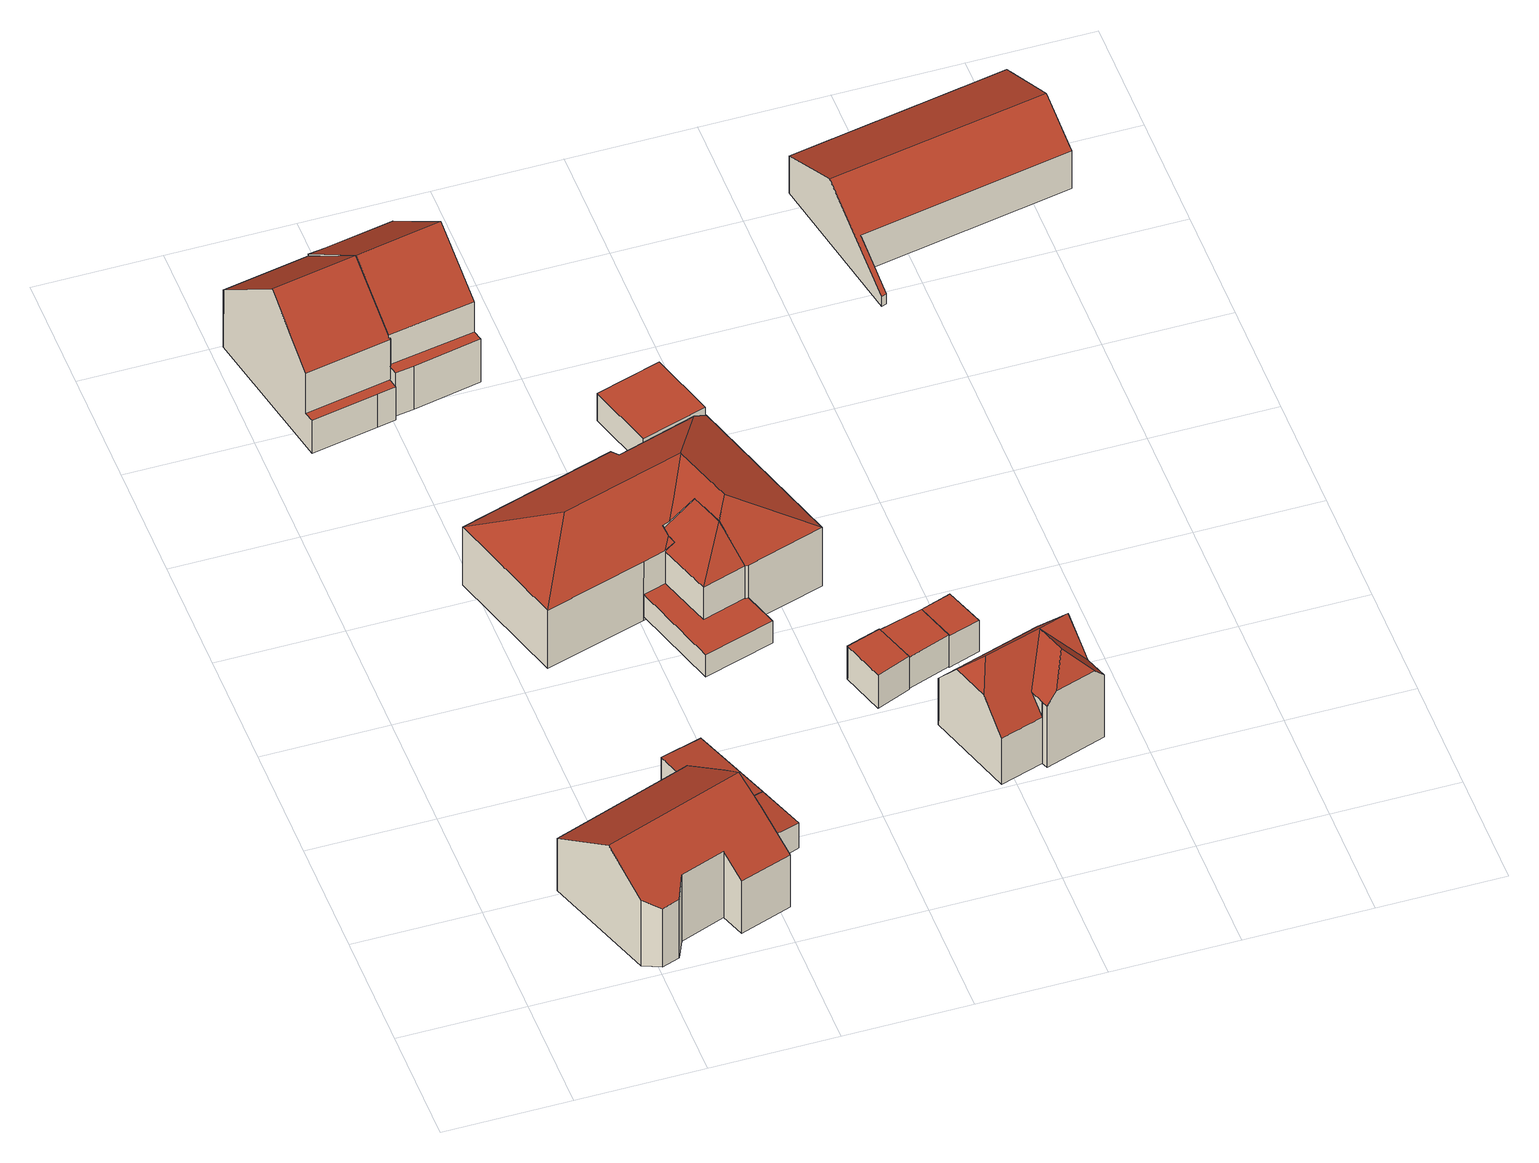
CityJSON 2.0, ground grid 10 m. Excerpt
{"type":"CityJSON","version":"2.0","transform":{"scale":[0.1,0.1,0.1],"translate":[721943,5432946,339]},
"CityObjects":{
"building1":{"type":"Building","attributes":{"Gemeindeschluessel":"09362000","HoeheDach":"348.670","HoeheGrund":"339.723","Methode":"1000","NiedrigsteTraufeDesGebaeudes":"344.931","Geometrietyp2DReferenz":"3000","measuredHeight":8.95,"function":"31001_1000","roofType":"3100"},"address":[{"Country":"Germany","Locality":"Regensburg","ThoroughfareName":"Leichtlgasse 5"}],"geometry":[{"type":"Solid","lod":"2","boundaries":[[[[0,1,2,3]],[[4,5,6,7,8,9,2,1,10,11]],[[12,7,6,13]],[[14,15,16,17]],[[18,9,8,19]],[[20,21,22,14,17,0,3,18,19,12,13,23]],[[21,24,25,22]],[[4,20,23,5]],[[22,25,15,14]],[[3,2,9,18]],[[19,8,7,12]],[[11,24,21,20,4]],[[11,10,16,15,25,24]],[[0,17,16,10,1]],[[13,6,5,23]]]],"semantics":{"surfaces":[{"type":"WallSurface","Flaeche":"20.695","Z_MAX":"7.345","Z_MAX_ASL":"347.068","Z_MIN":"0.000","Z_MIN_ASL":"339.723"},{"type":"RoofSurface","Dachneigung":"57.056","Dachorientierung":"160.237","Flaeche":"66.872","Z_MAX":"8.947","Z_MAX_ASL":"348.670","Z_MIN":"5.208","Z_MIN_ASL":"344.931"},{"type":"WallSurface","Flaeche":"9.935","Z_MAX":"6.551","Z_MAX_ASL":"346.274","Z_MIN":"0.000","Z_MIN_ASL":"339.723"},{"type":"WallSurface","Flaeche":"27.123","Z_MAX":"7.893","Z_MAX_ASL":"347.616","Z_MIN":"0.000","Z_MIN_ASL":"339.723"},{"type":"WallSurface","Flaeche":"11.992","Z_MAX":"6.539","Z_MAX_ASL":"346.262","Z_MIN":"0.000","Z_MIN_ASL":"339.723"},{"type":"GroundSurface","Flaeche":"124.376","Z_MAX":"0.000","Z_MAX_ASL":"339.723","Z_MIN":"0.000","Z_MIN_ASL":"339.723"},{"type":"WallSurface","Flaeche":"60.404","Z_MAX":"5.211","Z_MAX_ASL":"344.934","Z_MIN":"0.000","Z_MIN_ASL":"339.723"},{"type":"WallSurface","Flaeche":"9.201","Z_MAX":"6.473","Z_MAX_ASL":"346.196","Z_MIN":"0.000","Z_MIN_ASL":"339.723"},{"type":"WallSurface","Flaeche":"1.091","Z_MAX":"5.211","Z_MAX_ASL":"344.934","Z_MIN":"0.000","Z_MIN_ASL":"339.723"},{"type":"WallSurface","Flaeche":"22.765","Z_MAX":"5.217","Z_MAX_ASL":"344.940","Z_MIN":"0.000","Z_MIN_ASL":"339.723"},{"type":"WallSurface","Flaeche":"25.417","Z_MAX":"6.551","Z_MAX_ASL":"346.274","Z_MIN":"0.000","Z_MIN_ASL":"339.723"},{"type":"WallSurface","Flaeche":"70.254","Z_MAX":"8.947","Z_MAX_ASL":"348.670","Z_MIN":"0.000","Z_MIN_ASL":"339.723"},{"type":"RoofSurface","Dachneigung":"57.061","Dachorientierung":"340.239","Flaeche":"81.327","Z_MAX":"8.947","Z_MAX_ASL":"348.670","Z_MIN":"5.209","Z_MIN_ASL":"344.932"},{"type":"WallSurface","Flaeche":"33.834","Z_MAX":"8.947","Z_MAX_ASL":"348.670","Z_MIN":"0.000","Z_MIN_ASL":"339.723"},{"type":"WallSurface","Flaeche":"8.845","Z_MAX":"5.791","Z_MAX_ASL":"345.514","Z_MIN":"0.000","Z_MIN_ASL":"339.723"}],"values":[[0,1,2,3,4,5,6,7,8,9,10,11,12,13,14]]}}]},
"building2":{"type":"Building","attributes":{"Gemeindeschluessel":"09362000","HoeheDach":"343.736","HoeheGrund":"340.670","Methode":"2000","NiedrigsteTraufeDesGebaeudes":"343.424","Geometrietyp2DReferenz":"3000","measuredHeight":3.07,"function":"31001_2000","roofType":"1000"},"geometry":[{"type":"Solid","lod":"2","boundaries":[[[[26,27,28,29]],[[30,31,32,26,29,33]],[[32,34,27,26]],[[35,28,27,34,36,37]],[[31,36,34,32]],[[30,37,36,31]],[[29,28,35,33]],[[33,35,37,30]]]],"semantics":{"surfaces":[{"type":"WallSurface","Flaeche":"12.615","Z_MAX":"3.048","Z_MAX_ASL":"343.718","Z_MIN":"0.000","Z_MIN_ASL":"340.670"},{"type":"GroundSurface","Flaeche":"24.452","Z_MAX":"0.000","Z_MAX_ASL":"340.670","Z_MIN":"0.000","Z_MIN_ASL":"340.670"},{"type":"WallSurface","Flaeche":"9.951","Z_MAX":"3.046","Z_MAX_ASL":"343.716","Z_MIN":"0.000","Z_MIN_ASL":"340.670"},{"type":"RoofSurface","Dachneigung":"85.131","Dachorientierung":"70.153","Flaeche":"24.540","Z_MAX":"3.066","Z_MAX_ASL":"343.736","Z_MIN":"2.754","Z_MIN_ASL":"343.424"},{"type":"WallSurface","Flaeche":"19.133","Z_MAX":"2.754","Z_MAX_ASL":"343.424","Z_MIN":"0.000","Z_MIN_ASL":"340.670"},{"type":"WallSurface","Flaeche":"10.617","Z_MAX":"3.065","Z_MAX_ASL":"343.735","Z_MIN":"0.000","Z_MIN_ASL":"340.670"},{"type":"WallSurface","Flaeche":"0.640","Z_MAX":"3.066","Z_MAX_ASL":"343.736","Z_MIN":"0.000","Z_MIN_ASL":"340.670"},{"type":"WallSurface","Flaeche":"8.515","Z_MAX":"3.066","Z_MAX_ASL":"343.736","Z_MIN":"0.000","Z_MIN_ASL":"340.670"}],"values":[[0,1,2,3,4,5,6,7]]}}]},
"building3":{"type":"Building","attributes":{"Gemeindeschluessel":"09362000","HoeheDach":"343.735","HoeheGrund":"340.940","Methode":"2000","NiedrigsteTraufeDesGebaeudes":"343.423","Geometrietyp2DReferenz":"3000","measuredHeight":2.79,"function":"51009_1610","roofType":"1000"},"geometry":[{"type":"Solid","lod":"2","boundaries":[[[[38,27,34,39]],[[40,41,34,27]],[[38,39,42,43]],[[42,41,40,43]],[[39,34,41,42]],[[43,40,27,38]]]],"semantics":{"surfaces":[{"type":"WallSurface","Flaeche":"9.055","Z_MAX":"2.795","Z_MAX_ASL":"343.735","Z_MIN":"0.000","Z_MIN_ASL":"340.940"},{"type":"RoofSurface","Dachneigung":"84.802","Dachorientierung":"69.871","Flaeche":"13.983","Z_MAX":"2.795","Z_MAX_ASL":"343.735","Z_MIN":"2.483","Z_MIN_ASL":"343.423"},{"type":"GroundSurface","Flaeche":"13.925","Z_MAX":"0.000","Z_MAX_ASL":"340.940","Z_MIN":"0.000","Z_MIN_ASL":"340.940"},{"type":"WallSurface","Flaeche":"8.991","Z_MAX":"2.795","Z_MAX_ASL":"343.735","Z_MIN":"0.000","Z_MIN_ASL":"340.940"},{"type":"WallSurface","Flaeche":"10.056","Z_MAX":"2.485","Z_MAX_ASL":"343.425","Z_MIN":"0.000","Z_MIN_ASL":"340.940"},{"type":"WallSurface","Flaeche":"11.456","Z_MAX":"2.795","Z_MAX_ASL":"343.735","Z_MIN":"0.000","Z_MIN_ASL":"340.940"}],"values":[[0,1,2,3,4,5]]}}]},
"building4":{"type":"Building","attributes":{"Gemeindeschluessel":"09362000","HoeheDach":"351.530","HoeheGrund":"339.990","Methode":"2000","NiedrigsteTraufeDesGebaeudes":"343.320","Geometrietyp2DReferenz":"3000","measuredHeight":11.54,"function":"31001_1000","roofType":"3100"},"address":[{"Country":"Germany","Locality":"Regensburg","ThoroughfareName":"Prüfeninger Schulgasse 8b"}],"geometry":[{"type":"Solid","lod":"2","boundaries":[[[[44,45,46,47]],[[48,47,46,49,50,51,52]],[[53,54,55,56]],[[57,44,47,48,53,56]],[[57,58,45,44]],[[59,49,46,45,58]],[[60,50,49,59]],[[51,50,60,61]],[[55,54,52,51,61]],[[57,56,55,61,60,59,58]],[[48,52,54,53]]]],"semantics":{"surfaces":[{"type":"WallSurface","Flaeche":"8.632","Z_MAX":"5.733","Z_MAX_ASL":"345.723","Z_MIN":"0.000","Z_MIN_ASL":"339.990"},{"type":"WallSurface","Flaeche":"106.816","Z_MAX":"11.540","Z_MAX_ASL":"351.530","Z_MIN":"0.000","Z_MIN_ASL":"339.990"},{"type":"WallSurface","Flaeche":"17.849","Z_MAX":"3.330","Z_MAX_ASL":"343.320","Z_MIN":"0.000","Z_MIN_ASL":"339.990"},{"type":"GroundSurface","Flaeche":"85.929","Z_MAX":"0.000","Z_MAX_ASL":"339.990","Z_MIN":"0.000","Z_MIN_ASL":"339.990"},{"type":"WallSurface","Flaeche":"30.898","Z_MAX":"5.733","Z_MAX_ASL":"345.723","Z_MIN":"0.000","Z_MIN_ASL":"339.990"},{"type":"RoofSurface","Dachneigung":"49.045","Dachorientierung":"351.412","Flaeche":"61.054","Z_MAX":"11.540","Z_MAX_ASL":"351.530","Z_MIN":"5.729","Z_MIN_ASL":"345.719"},{"type":"RoofSurface","Dachneigung":"49.008","Dachorientierung":"171.412","Flaeche":"44.548","Z_MAX":"11.540","Z_MAX_ASL":"351.530","Z_MIN":"7.290","Z_MIN_ASL":"347.280"},{"type":"WallSurface","Flaeche":"27.205","Z_MAX":"7.290","Z_MAX_ASL":"347.280","Z_MIN":"3.330","Z_MIN_ASL":"343.320"},{"type":"RoofSurface","Dachneigung":"90.000","Dachorientierung":"-1.000","Flaeche":"6.195","Z_MAX":"3.330","Z_MAX_ASL":"343.320","Z_MIN":"3.330","Z_MIN_ASL":"343.320"},{"type":"WallSurface","Flaeche":"106.833","Z_MAX":"11.540","Z_MAX_ASL":"351.530","Z_MIN":"0.000","Z_MIN_ASL":"339.990"},{"type":"WallSurface","Flaeche":"5.020","Z_MAX":"3.330","Z_MAX_ASL":"343.320","Z_MIN":"0.000","Z_MIN_ASL":"339.990"}],"values":[[0,1,2,3,4,5,6,7,8,9,10]]}}]},
"building5":{"type":"Building","attributes":{"Gemeindeschluessel":"09362000","HoeheDach":"351.600","HoeheGrund":"340.397","Methode":"2000","NiedrigsteTraufeDesGebaeudes":"344.700","Geometrietyp2DReferenz":"3000","measuredHeight":11.2,"function":"31001_1000","roofType":"3100"},"address":[{"Country":"Germany","Locality":"Regensburg","ThoroughfareName":"Prüfeninger Schulgasse 8a"}],"geometry":[{"type":"Solid","lod":"2","boundaries":[[[[62,63,64,65,66]],[[67,63,62,68]],[[69,70,71,72]],[[73,74,75,65,64]],[[76,77,70,69]],[[78,79,74,73,76,69,72]],[[79,80,75,74]],[[71,70,77,67,68]],[[78,81,80,79]],[[76,73,64,63,67,77]],[[66,65,75,80,81]],[[78,72,71,68,62,66,81]]]],"semantics":{"surfaces":[{"type":"RoofSurface","Dachneigung":"50.310","Dachorientierung":"169.157","Flaeche":"41.972","Z_MAX":"11.203","Z_MAX_ASL":"351.600","Z_MIN":"7.303","Z_MIN_ASL":"347.700"},{"type":"WallSurface","Flaeche":"20.611","Z_MAX":"7.303","Z_MAX_ASL":"347.700","Z_MIN":"4.303","Z_MIN_ASL":"344.700"},{"type":"WallSurface","Flaeche":"6.193","Z_MAX":"4.303","Z_MAX_ASL":"344.700","Z_MIN":"0.003","Z_MIN_ASL":"340.400"},{"type":"WallSurface","Flaeche":"100.228","Z_MAX":"11.203","Z_MAX_ASL":"351.600","Z_MIN":"0.003","Z_MIN_ASL":"340.400"},{"type":"WallSurface","Flaeche":"23.368","Z_MAX":"4.303","Z_MAX_ASL":"344.700","Z_MIN":"0.003","Z_MIN_ASL":"340.400"},{"type":"GroundSurface","Flaeche":"85.978","Z_MAX":"0.003","Z_MAX_ASL":"340.400","Z_MIN":"0.003","Z_MIN_ASL":"340.400"},{"type":"WallSurface","Flaeche":"29.373","Z_MAX":"5.449","Z_MAX_ASL":"345.846","Z_MIN":"0.003","Z_MIN_ASL":"340.400"},{"type":"RoofSurface","Dachneigung":"90.000","Dachorientierung":"-1.000","Flaeche":"6.416","Z_MAX":"4.303","Z_MAX_ASL":"344.700","Z_MIN":"4.303","Z_MIN_ASL":"344.700"},{"type":"WallSurface","Flaeche":"8.107","Z_MAX":"5.454","Z_MAX_ASL":"345.850","Z_MIN":"0.003","Z_MIN_ASL":"340.400"},{"type":"WallSurface","Flaeche":"4.332","Z_MAX":"7.349","Z_MAX_ASL":"347.746","Z_MIN":"0.003","Z_MIN_ASL":"340.400"},{"type":"RoofSurface","Dachneigung":"50.044","Dachorientierung":"349.157","Flaeche":"61.659","Z_MAX":"11.203","Z_MAX_ASL":"351.600","Z_MIN":"5.445","Z_MIN_ASL":"345.842"},{"type":"WallSurface","Flaeche":"104.563","Z_MAX":"11.203","Z_MAX_ASL":"351.600","Z_MIN":"0.003","Z_MIN_ASL":"340.400"}],"values":[[0,1,2,3,4,5,6,7,8,9,10,11]]}}]},
"building6":{"type":"Building","attributes":{"Gemeindeschluessel":"09362000","HoeheDach":"348.130","HoeheGrund":"339.690","Methode":"2000","NiedrigsteTraufeDesGebaeudes":"345.485","Geometrietyp2DReferenz":"3000","measuredHeight":8.44,"function":"31001_1000","roofType":"3200"},"address":[{"Country":"Germany","Locality":"Regensburg","ThoroughfareName":"Prüfeninger Schulgasse 12"}],"geometry":[{"type":"Solid","lod":"2","boundaries":[[[[82,83,84,85]],[[86,87,88,89,90]],[[91,92,93,94,95]],[[96,97,86,90,98]],[[99,92,91,100]],[[101,93,92,99]],[[87,102,103,104,88]],[[105,83,96,98,89,88,104,106]],[[97,96,83,82]],[[83,105,84]],[[107,108,109,110]],[[102,87,86,97,82,85,107,110,111,101,99,100]],[[93,101,111,112]],[[111,110,109,113,112]],[[93,112,113,106,94]],[[103,102,100,91,95]],[[90,89,98]],[[108,107,85,84]],[[105,106,113,109,108,84]],[[103,95,94,106,104]]]],"semantics":{"surfaces":[{"type":"WallSurface","Flaeche":"60.094","Z_MAX":"5.795","Z_MAX_ASL":"345.486","Z_MIN":"-0.000","Z_MIN_ASL":"339.690"},{"type":"WallSurface","Flaeche":"9.522","Z_MAX":"6.568","Z_MAX_ASL":"346.258","Z_MIN":"-0.000","Z_MIN_ASL":"339.690"},{"type":"RoofSurface","Dachneigung":"59.936","Dachorientierung":"165.106","Flaeche":"20.280","Z_MAX":"8.440","Z_MAX_ASL":"348.130","Z_MIN":"5.799","Z_MIN_ASL":"345.489"},{"type":"WallSurface","Flaeche":"16.241","Z_MAX":"6.225","Z_MAX_ASL":"345.915","Z_MIN":"-0.000","Z_MIN_ASL":"339.690"},{"type":"WallSurface","Flaeche":"1.267","Z_MAX":"5.801","Z_MAX_ASL":"345.491","Z_MIN":"-0.000","Z_MIN_ASL":"339.690"},{"type":"WallSurface","Flaeche":"37.324","Z_MAX":"5.801","Z_MAX_ASL":"345.491","Z_MIN":"-0.000","Z_MIN_ASL":"339.690"},{"type":"WallSurface","Flaeche":"20.330","Z_MAX":"7.701","Z_MAX_ASL":"347.391","Z_MIN":"-0.000","Z_MIN_ASL":"339.690"},{"type":"RoofSurface","Dachneigung":"62.987","Dachorientierung":"165.303","Flaeche":"59.214","Z_MAX":"8.440","Z_MAX_ASL":"348.130","Z_MIN":"5.795","Z_MIN_ASL":"345.486"},{"type":"WallSurface","Flaeche":"48.135","Z_MAX":"5.800","Z_MAX_ASL":"345.490","Z_MIN":"-0.000","Z_MIN_ASL":"339.690"},{"type":"RoofSurface","Dachneigung":"63.003","Dachorientierung":"255.307","Flaeche":"30.203","Z_MAX":"8.440","Z_MAX_ASL":"348.130","Z_MIN":"5.795","Z_MIN_ASL":"345.486"},{"type":"WallSurface","Flaeche":"6.080","Z_MAX":"6.310","Z_MAX_ASL":"346.000","Z_MIN":"-0.000","Z_MIN_ASL":"339.690"},{"type":"GroundSurface","Flaeche":"232.230","Z_MAX":"-0.000","Z_MAX_ASL":"339.690","Z_MIN":"-0.000","Z_MIN_ASL":"339.690"},{"type":"WallSurface","Flaeche":"80.981","Z_MAX":"5.799","Z_MAX_ASL":"345.489","Z_MIN":"-0.000","Z_MIN_ASL":"339.690"},{"type":"WallSurface","Flaeche":"48.021","Z_MAX":"6.310","Z_MAX_ASL":"346.000","Z_MIN":"-0.000","Z_MIN_ASL":"339.690"},{"type":"RoofSurface","Dachneigung":"63.046","Dachorientierung":"75.088","Flaeche":"58.357","Z_MAX":"8.440","Z_MAX_ASL":"348.130","Z_MIN":"5.795","Z_MIN_ASL":"345.485"},{"type":"WallSurface","Flaeche":"44.040","Z_MAX":"7.701","Z_MAX_ASL":"347.391","Z_MIN":"-0.000","Z_MIN_ASL":"339.690"},{"type":"RoofSurface","Dachneigung":"63.034","Dachorientierung":"255.096","Flaeche":"0.393","Z_MAX":"6.225","Z_MAX_ASL":"345.915","Z_MIN":"5.798","Z_MIN_ASL":"345.488"},{"type":"WallSurface","Flaeche":"74.972","Z_MAX":"5.798","Z_MAX_ASL":"345.489","Z_MIN":"-0.000","Z_MIN_ASL":"339.690"},{"type":"RoofSurface","Dachneigung":"62.992","Dachorientierung":"345.282","Flaeche":"81.566","Z_MAX":"8.440","Z_MAX_ASL":"348.130","Z_MIN":"5.795","Z_MIN_ASL":"345.486"},{"type":"RoofSurface","Dachneigung":"63.031","Dachorientierung":"255.108","Flaeche":"11.190","Z_MAX":"8.440","Z_MAX_ASL":"348.130","Z_MIN":"6.567","Z_MIN_ASL":"346.257"}],"values":[[0,1,2,3,4,5,6,7,8,9,10,11,12,13,14,15,16,17,18,19]]}}]},
"building7":{"type":"Building","attributes":{"Gemeindeschluessel":"09362000","HoeheDach":"347.386","HoeheGrund":"340.140","Methode":"2000","NiedrigsteTraufeDesGebaeudes":"342.280","Geometrietyp2DReferenz":"3000","measuredHeight":7.25,"function":"31001_2000","roofType":"1000"},"geometry":[{"type":"Solid","lod":"2","boundaries":[[[[114,115,116,117]],[[95,91,118,119,120,103]],[[115,121,122,120,119,123,124,116]],[[124,125,117,116]],[[91,95,126]],[[118,91,126,127]],[[121,90,128,122]],[[122,128,103,120]],[[121,115,114,129,98,90]],[[95,103,128,90,98,126]],[[119,118,130,123]],[[127,126,98,129]],[[123,130,125,124]],[[114,117,125,130,118,127,129]]]],"semantics":{"surfaces":[{"type":"WallSurface","Flaeche":"16.109","Z_MAX":"2.140","Z_MAX_ASL":"342.280","Z_MIN":"0.000","Z_MIN_ASL":"340.140"},{"type":"WallSurface","Flaeche":"41.186","Z_MAX":"7.246","Z_MAX_ASL":"347.386","Z_MIN":"0.000","Z_MIN_ASL":"340.140"},{"type":"GroundSurface","Flaeche":"47.928","Z_MAX":"0.000","Z_MAX_ASL":"340.140","Z_MIN":"0.000","Z_MIN_ASL":"340.140"},{"type":"WallSurface","Flaeche":"12.653","Z_MAX":"2.140","Z_MAX_ASL":"342.280","Z_MIN":"0.000","Z_MIN_ASL":"340.140"},{"type":"RoofSurface","Dachneigung":"59.806","Dachorientierung":"163.536","Flaeche":"7.167","Z_MAX":"7.246","Z_MAX_ASL":"347.386","Z_MIN":"5.316","Z_MIN_ASL":"345.456"},{"type":"WallSurface","Flaeche":"11.870","Z_MAX":"5.320","Z_MAX_ASL":"345.460","Z_MIN":"2.140","Z_MIN_ASL":"342.280"},{"type":"WallSurface","Flaeche":"8.687","Z_MAX":"5.750","Z_MAX_ASL":"345.890","Z_MIN":"0.000","Z_MIN_ASL":"340.140"},{"type":"WallSurface","Flaeche":"18.871","Z_MAX":"7.246","Z_MAX_ASL":"347.386","Z_MIN":"0.000","Z_MIN_ASL":"340.140"},{"type":"WallSurface","Flaeche":"8.762","Z_MAX":"5.750","Z_MAX_ASL":"345.890","Z_MIN":"0.000","Z_MIN_ASL":"340.140"},{"type":"RoofSurface","Dachneigung":"62.723","Dachorientierung":"252.864","Flaeche":"17.292","Z_MAX":"7.246","Z_MAX_ASL":"347.386","Z_MIN":"5.320","Z_MIN_ASL":"345.460"},{"type":"WallSurface","Flaeche":"0.466","Z_MAX":"2.140","Z_MAX_ASL":"342.280","Z_MIN":"0.000","Z_MIN_ASL":"340.140"},{"type":"WallSurface","Flaeche":"14.572","Z_MAX":"5.320","Z_MAX_ASL":"345.460","Z_MIN":"2.140","Z_MIN_ASL":"342.280"},{"type":"WallSurface","Flaeche":"6.334","Z_MAX":"2.140","Z_MAX_ASL":"342.280","Z_MIN":"0.000","Z_MIN_ASL":"340.140"},{"type":"RoofSurface","Dachneigung":"90.000","Dachorientierung":"-1.000","Flaeche":"26.363","Z_MAX":"2.140","Z_MAX_ASL":"342.280","Z_MIN":"2.140","Z_MIN_ASL":"342.280"}],"values":[[0,1,2,3,4,5,6,7,8,9,10,11,12,13]]}}]},
"building8":{"type":"Building","attributes":{"Gemeindeschluessel":"09362000","HoeheDach":"344.661","HoeheGrund":"341.390","Methode":"3100","NiedrigsteTraufeDesGebaeudes":"344.661","Geometrietyp2DReferenz":"3000","measuredHeight":3.27,"function":"31001_2000","roofType":"1000"},"geometry":[{"type":"Solid","lod":"2","boundaries":[[[[131,132,133,134]],[[133,135,136,134]],[[137,131,134,136]],[[138,137,136,135]],[[131,137,138,132]],[[132,138,135,133]]]],"semantics":{"surfaces":[{"type":"WallSurface","Flaeche":"9.428","Z_MAX":"3.271","Z_MAX_ASL":"344.661","Z_MIN":"0.000","Z_MIN_ASL":"341.390"},{"type":"GroundSurface","Flaeche":"10.284","Z_MAX":"0.000","Z_MAX_ASL":"341.390","Z_MIN":"0.000","Z_MIN_ASL":"341.390"},{"type":"WallSurface","Flaeche":"11.871","Z_MAX":"3.271","Z_MAX_ASL":"344.661","Z_MIN":"0.000","Z_MIN_ASL":"341.390"},{"type":"WallSurface","Flaeche":"9.510","Z_MAX":"3.271","Z_MAX_ASL":"344.661","Z_MIN":"0.000","Z_MIN_ASL":"341.390"},{"type":"RoofSurface","Dachneigung":"90.000","Dachorientierung":"-1.000","Flaeche":"10.284","Z_MAX":"3.271","Z_MAX_ASL":"344.661","Z_MIN":"3.271","Z_MIN_ASL":"344.661"},{"type":"WallSurface","Flaeche":"11.382","Z_MAX":"3.271","Z_MAX_ASL":"344.661","Z_MIN":"0.000","Z_MIN_ASL":"341.390"}],"values":[[0,1,2,3,4,5]]}}]},
"building9":{"type":"Building","attributes":{"Gemeindeschluessel":"09362000","HoeheDach":"344.211","HoeheGrund":"341.530","Methode":"1000","NiedrigsteTraufeDesGebaeudes":"344.211","Geometrietyp2DReferenz":"3000","measuredHeight":2.68,"function":"31001_2000","roofType":"1000"},"geometry":[{"type":"Solid","lod":"2","boundaries":[[[[139,140,141,142]],[[143,139,142,144]],[[144,145,146,143]],[[145,141,140,146]],[[146,140,139,143]],[[144,142,141,145]]]],"semantics":{"surfaces":[{"type":"RoofSurface","Dachneigung":"90.000","Dachorientierung":"-1.000","Flaeche":"30.628","Z_MAX":"2.681","Z_MAX_ASL":"344.211","Z_MIN":"2.681","Z_MIN_ASL":"344.211"},{"type":"WallSurface","Flaeche":"14.973","Z_MAX":"2.681","Z_MAX_ASL":"344.211","Z_MIN":"0.000","Z_MIN_ASL":"341.530"},{"type":"GroundSurface","Flaeche":"30.628","Z_MAX":"0.000","Z_MAX_ASL":"341.530","Z_MIN":"0.000","Z_MIN_ASL":"341.530"},{"type":"WallSurface","Flaeche":"14.966","Z_MAX":"2.681","Z_MAX_ASL":"344.211","Z_MIN":"0.000","Z_MIN_ASL":"341.530"},{"type":"WallSurface","Flaeche":"14.695","Z_MAX":"2.681","Z_MAX_ASL":"344.211","Z_MIN":"0.000","Z_MIN_ASL":"341.530"},{"type":"WallSurface","Flaeche":"14.718","Z_MAX":"2.681","Z_MAX_ASL":"344.211","Z_MIN":"0.000","Z_MIN_ASL":"341.530"}],"values":[[0,1,2,3,4,5]]}}]},
"building10":{"type":"Building","attributes":{"Gemeindeschluessel":"09362000","HoeheDach":"344.644","HoeheGrund":"341.470","Methode":"3100","NiedrigsteTraufeDesGebaeudes":"344.644","Geometrietyp2DReferenz":"3000","measuredHeight":3.17,"function":"31001_2000","roofType":"1000"},"geometry":[{"type":"Solid","lod":"2","boundaries":[[[[147,148,149,150]],[[149,148,151,152]],[[153,152,151,154]],[[150,149,152,153]],[[148,147,154,151]],[[147,150,153,154]]]],"semantics":{"surfaces":[{"type":"RoofSurface","Dachneigung":"90.000","Dachorientierung":"-1.000","Flaeche":"12.168","Z_MAX":"3.174","Z_MAX_ASL":"344.644","Z_MIN":"3.174","Z_MIN_ASL":"344.644"},{"type":"WallSurface","Flaeche":"11.354","Z_MAX":"3.174","Z_MAX_ASL":"344.644","Z_MIN":"0.000","Z_MIN_ASL":"341.470"},{"type":"GroundSurface","Flaeche":"12.168","Z_MAX":"0.000","Z_MAX_ASL":"341.470","Z_MIN":"0.000","Z_MIN_ASL":"341.470"},{"type":"WallSurface","Flaeche":"10.495","Z_MAX":"3.174","Z_MAX_ASL":"344.644","Z_MIN":"0.000","Z_MIN_ASL":"341.470"},{"type":"WallSurface","Flaeche":"11.044","Z_MAX":"3.174","Z_MAX_ASL":"344.644","Z_MIN":"0.000","Z_MIN_ASL":"341.470"},{"type":"WallSurface","Flaeche":"11.423","Z_MAX":"3.174","Z_MAX_ASL":"344.644","Z_MIN":"0.000","Z_MIN_ASL":"341.470"}],"values":[[0,1,2,3,4,5]]}}]},
"building11":{"type":"Building","attributes":{"Gemeindeschluessel":"09362000","HoeheDach":"350.390","HoeheGrund":"341.462","Methode":"2000","NiedrigsteTraufeDesGebaeudes":"346.102","Geometrietyp2DReferenz":"3000","measuredHeight":8.93,"function":"31001_1000","roofType":"3100"},"address":[{"Country":"Germany","Locality":"Regensburg","ThoroughfareName":"Prüfeninger Schulgasse 14"}],"geometry":[{"type":"Solid","lod":"2","boundaries":[[[[155,156,157,158]],[[159,160,161,162,163]],[[164,165,161,166,167,168]],[[169,170,171,162,161,165]],[[161,172,157,156,173,166]],[[164,169,165]],[[174,175,159,163,171,170]],[[159,175,158,157,172,160]],[[174,176,177,155,158,175]],[[167,166,173]],[[155,177,168,167,173,156]],[[163,162,171]],[[174,170,169,176]],[[177,176,169,164,168]],[[160,172,161]]]],"semantics":{"surfaces":[{"type":"WallSurface","Flaeche":"40.475","Z_MAX":"4.689","Z_MAX_ASL":"346.151","Z_MIN":"0.000","Z_MIN_ASL":"341.462"},{"type":"RoofSurface","Dachneigung":"42.465","Dachorientierung":"72.461","Flaeche":"9.191","Z_MAX":"8.928","Z_MAX_ASL":"350.390","Z_MIN":"6.193","Z_MIN_ASL":"347.655"},{"type":"RoofSurface","Dachneigung":"41.544","Dachorientierung":"162.266","Flaeche":"23.504","Z_MAX":"8.928","Z_MAX_ASL":"350.390","Z_MIN":"4.640","Z_MIN_ASL":"346.102"},{"type":"RoofSurface","Dachneigung":"42.471","Dachorientierung":"252.459","Flaeche":"9.321","Z_MAX":"8.928","Z_MAX_ASL":"350.390","Z_MIN":"6.136","Z_MIN_ASL":"347.598"},{"type":"RoofSurface","Dachneigung":"41.546","Dachorientierung":"342.287","Flaeche":"47.225","Z_MAX":"8.928","Z_MAX_ASL":"350.390","Z_MIN":"4.678","Z_MIN_ASL":"346.140"},{"type":"WallSurface","Flaeche":"0.992","Z_MAX":"6.139","Z_MAX_ASL":"347.601","Z_MIN":"4.642","Z_MIN_ASL":"346.104"},{"type":"WallSurface","Flaeche":"34.984","Z_MAX":"7.093","Z_MAX_ASL":"348.555","Z_MIN":"0.000","Z_MIN_ASL":"341.462"},{"type":"WallSurface","Flaeche":"55.567","Z_MAX":"8.928","Z_MAX_ASL":"350.390","Z_MIN":"0.000","Z_MIN_ASL":"341.462"},{"type":"GroundSurface","Flaeche":"67.886","Z_MAX":"0.000","Z_MAX_ASL":"341.462","Z_MIN":"0.000","Z_MIN_ASL":"341.462"},{"type":"RoofSurface","Dachneigung":"38.287","Dachorientierung":"252.492","Flaeche":"3.808","Z_MAX":"8.928","Z_MAX_ASL":"350.390","Z_MIN":"7.091","Z_MIN_ASL":"348.553"},{"type":"WallSurface","Flaeche":"48.420","Z_MAX":"7.092","Z_MAX_ASL":"348.554","Z_MIN":"0.000","Z_MIN_ASL":"341.462"},{"type":"RoofSurface","Dachneigung":"44.985","Dachorientierung":"162.286","Flaeche":"4.363","Z_MAX":"8.928","Z_MAX_ASL":"350.390","Z_MIN":"7.091","Z_MIN_ASL":"348.553"},{"type":"WallSurface","Flaeche":"3.123","Z_MAX":"6.157","Z_MAX_ASL":"347.619","Z_MIN":"0.000","Z_MIN_ASL":"341.462"},{"type":"WallSurface","Flaeche":"16.749","Z_MAX":"6.157","Z_MAX_ASL":"347.619","Z_MIN":"0.000","Z_MIN_ASL":"341.462"},{"type":"RoofSurface","Dachneigung":"41.528","Dachorientierung":"162.310","Flaeche":"4.575","Z_MAX":"8.928","Z_MAX_ASL":"350.390","Z_MIN":"6.193","Z_MIN_ASL":"347.655"}],"values":[[0,1,2,3,4,5,6,7,8,9,10,11,12,13,14]]}}]},
"building12":{"type":"Building","attributes":{"Gemeindeschluessel":"09362000","HoeheDach":"344.635","HoeheGrund":"341.530","Methode":"3100","NiedrigsteTraufeDesGebaeudes":"344.635","Geometrietyp2DReferenz":"3000","measuredHeight":3.1,"function":"31001_2000","roofType":"1000"},"geometry":[{"type":"Solid","lod":"2","boundaries":[[[[178,149,152,179]],[[150,149,178,180,181]],[[149,150,153,152]],[[181,180,182,183]],[[150,181,183,153]],[[183,182,179,152,153]],[[180,178,179,182]]]],"semantics":{"surfaces":[{"type":"WallSurface","Flaeche":"0.452","Z_MAX":"3.105","Z_MAX_ASL":"344.635","Z_MIN":"0.000","Z_MIN_ASL":"341.530"},{"type":"RoofSurface","Dachneigung":"90.000","Dachorientierung":"-1.000","Flaeche":"8.918","Z_MAX":"3.105","Z_MAX_ASL":"344.635","Z_MIN":"3.105","Z_MIN_ASL":"344.635"},{"type":"WallSurface","Flaeche":"10.267","Z_MAX":"3.105","Z_MAX_ASL":"344.635","Z_MIN":"0.000","Z_MIN_ASL":"341.530"},{"type":"WallSurface","Flaeche":"10.688","Z_MAX":"3.105","Z_MAX_ASL":"344.635","Z_MIN":"0.000","Z_MIN_ASL":"341.530"},{"type":"WallSurface","Flaeche":"8.027","Z_MAX":"3.105","Z_MAX_ASL":"344.635","Z_MIN":"0.000","Z_MIN_ASL":"341.530"},{"type":"GroundSurface","Flaeche":"8.918","Z_MAX":"0.000","Z_MAX_ASL":"341.530","Z_MIN":"0.000","Z_MIN_ASL":"341.530"},{"type":"WallSurface","Flaeche":"8.033","Z_MAX":"3.105","Z_MAX_ASL":"344.635","Z_MIN":"0.000","Z_MIN_ASL":"341.530"}],"values":[[0,1,2,3,4,5,6]]}}]},
"building13":{"type":"Building","attributes":{"Gemeindeschluessel":"09362000","HoeheDach":"348.097","HoeheGrund":"341.796","Methode":"2000","NiedrigsteTraufeDesGebaeudes":"342.823","Geometrietyp2DReferenz":"3000","measuredHeight":6.3,"function":"31001_2000","roofType":"3100"},"geometry":[{"type":"Solid","lod":"2","boundaries":[[[[184,185,186,187,188,189]],[[184,190,191,192,185]],[[193,186,185,192]],[[184,189,194,195,190]],[[196,187,186,193]],[[191,197,198,199,196,193,192]],[[197,195,194,198]],[[199,198,194,189,188]],[[199,188,187,196]],[[191,190,195,197]]]],"semantics":{"surfaces":[{"type":"RoofSurface","Dachneigung":"54.384","Dachorientierung":"169.294","Flaeche":"81.487","Z_MAX":"6.301","Z_MAX_ASL":"348.097","Z_MIN":"1.027","Z_MIN_ASL":"342.823"},{"type":"WallSurface","Flaeche":"55.563","Z_MAX":"6.301","Z_MAX_ASL":"348.097","Z_MIN":"0.000","Z_MIN_ASL":"341.796"},{"type":"WallSurface","Flaeche":"0.416","Z_MAX":"1.028","Z_MAX_ASL":"342.824","Z_MIN":"0.000","Z_MIN_ASL":"341.796"},{"type":"RoofSurface","Dachneigung":"65.445","Dachorientierung":"349.294","Flaeche":"110.971","Z_MAX":"6.301","Z_MAX_ASL":"348.097","Z_MIN":"3.686","Z_MIN_ASL":"345.482"},{"type":"WallSurface","Flaeche":"8.637","Z_MAX":"3.664","Z_MAX_ASL":"345.460","Z_MIN":"0.000","Z_MIN_ASL":"341.796"},{"type":"GroundSurface","Flaeche":"167.185","Z_MAX":"0.000","Z_MAX_ASL":"341.796","Z_MIN":"0.000","Z_MIN_ASL":"341.796"},{"type":"WallSurface","Flaeche":"1.885","Z_MAX":"3.913","Z_MAX_ASL":"345.709","Z_MIN":"0.000","Z_MIN_ASL":"341.796"},{"type":"WallSurface","Flaeche":"44.981","Z_MAX":"6.301","Z_MAX_ASL":"348.097","Z_MIN":"0.000","Z_MIN_ASL":"341.796"},{"type":"WallSurface","Flaeche":"63.126","Z_MAX":"3.674","Z_MAX_ASL":"345.470","Z_MIN":"0.000","Z_MIN_ASL":"341.796"},{"type":"WallSurface","Flaeche":"65.013","Z_MAX":"3.686","Z_MAX_ASL":"345.482","Z_MIN":"0.000","Z_MIN_ASL":"341.796"}],"values":[[0,1,2,3,4,5,6,7,8,9]]}}]}
},
"vertices":[
[197,66,7],[197,66,81],[208,35,59],[208,35,7],[89,13,72],[103,7,65],[117,12,65],[124,27,73],[160,40,73],[167,21,59],[188,89,97],[77,49,97],[124,27,7],[117,12,7],[168,144,7],[168,144,59],[183,105,86],[183,105,7],[167,21,7],[160,40,7],[89,13,7],[57,104,7],[166,143,7],[103,7,7],[57,104,59],[166,143,59],
[183,105,17],[183,105,47],[168,144,47],[168,144,17],[157,169,17],[191,181,17],[215,116,17],[166,143,17],[215,116,44],[166,143,47],[191,181,44],[157,169,47],
[183,105,19],[215,116,19],[197,66,47],[229,78,44],[229,78,19],[197,66,19],
[62,706,10],[62,706,67],[77,709,67],[77,709,10],[101,587,10],[90,643,125],[100,595,83],[100,595,43],[101,587,43],[86,584,10],[86,584,43],[34,574,43],[34,574,10],[9,696,10],[9,696,67],[23,630,125],[32,582,83],[32,582,43],
[99,596,87],[167,608,87],[167,609,87],[158,655,126],[90,642,126],[167,608,57],[99,596,57],[115,589,14],[115,589,57],[101,587,57],[101,587,14],[167,609,14],[145,722,14],[145,722,68],[169,600,14],[169,600,57],[77,709,14],[92,712,14],[92,712,68],[77,709,69],
[123,318,7],[123,318,65],[93,417,65],[93,417,7],[229,350,7],[225,365,7],[225,365,73],[227,358,69],[229,350,69],[270,315,65],[272,315,65],[334,334,65],[271,363,91],[261,346,84],[203,342,65],[203,342,7],[221,348,65],[272,315,7],[270,315,7],[334,334,7],[252,373,7],[252,373,84],[231,367,73],[158,383,91],[255,413,91],[217,455,7],[217,455,65],[220,445,70],[220,445,7],[293,468,7],[293,468,65],[283,465,70],
[203,342,33],[203,342,11],[225,270,11],[225,270,33],[270,315,33],[270,315,11],[252,373,11],[229,350,11],[225,365,11],[272,315,11],[281,287,11],[281,287,33],[235,304,65],[235,304,33],[225,365,69],[221,348,33],[272,315,33],
[315,223,57],[342,232,57],[342,232,24],[315,223,24],[353,199,24],[326,188,24],[326,188,57],[353,199,57],
[247,472,52],[299,488,52],[283,542,52],[231,526,52],[247,472,25],[231,526,25],[283,542,25],[299,488,25],
[342,232,56],[353,199,56],[387,211,56],[377,242,56],[353,199,25],[387,211,25],[377,242,25],[342,232,25],
[361,158,25],[361,158,71],[444,184,72],[444,184,25],[468,108,87],[462,126,87],[431,141,114],[439,117,114],[460,105,96],[418,97,71],[414,110,86],[386,127,114],[378,107,96],[384,86,71],[418,97,86],[420,92,86],[428,95,96],[455,149,114],[368,138,96],[420,92,25],[468,108,25],[418,97,25],[384,86,25],
[387,210,56],[387,210,25],[412,218,56],[401,250,56],[412,218,25],[401,250,25],
[444,640,91],[458,567,38],[462,568,38],[455,604,65],[624,636,65],[617,672,91],[433,696,65],[433,696,28],[458,567,28],[462,568,28],[608,724,67],[607,729,65],[455,604,28],[607,729,28],[608,724,28],[624,636,28]
]}
